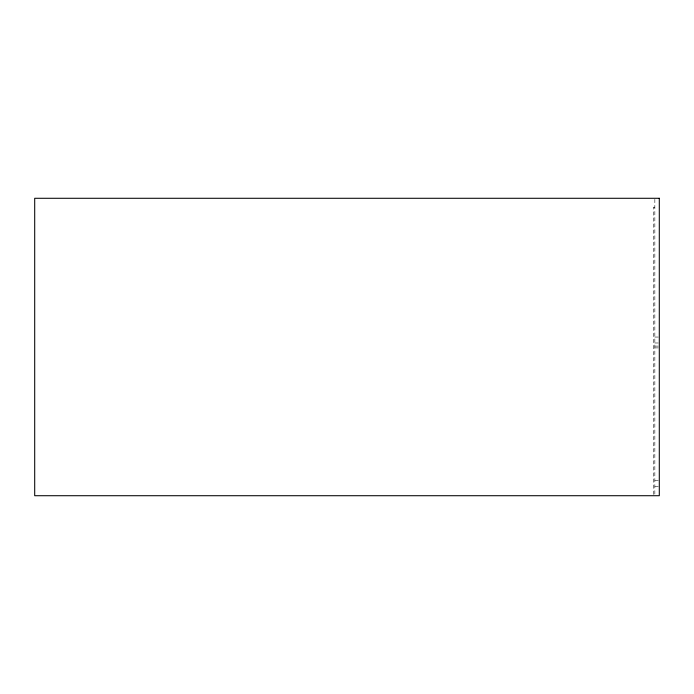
<?xml version="1.0" encoding="UTF-8"?>
<svg xmlns="http://www.w3.org/2000/svg" width="694" height="694" viewBox="0 0 694 694"><rect width="100%" height="100%" fill="white"/><g stroke="black" fill="none" stroke-linecap="round" stroke-linejoin="round"><path stroke-width="0.52" stroke-dasharray="3.47 2.6" d="M654.841 207.211L653.349 207.211L653.349 495.716M654.841 337.05L658.406 337.05M654.841 342.992L658.406 342.992M654.841 346.106L658.406 346.106M654.841 347.894L658.406 347.894M654.841 480.552L658.406 480.552M654.841 486.503L658.406 486.503M654.841 199.273L654.841 494.631"/><path stroke-width="1.04" d="M659.3 198.284L34.7 198.284L34.7 495.716L659.3 495.716L659.3 198.284"/></g></svg>
